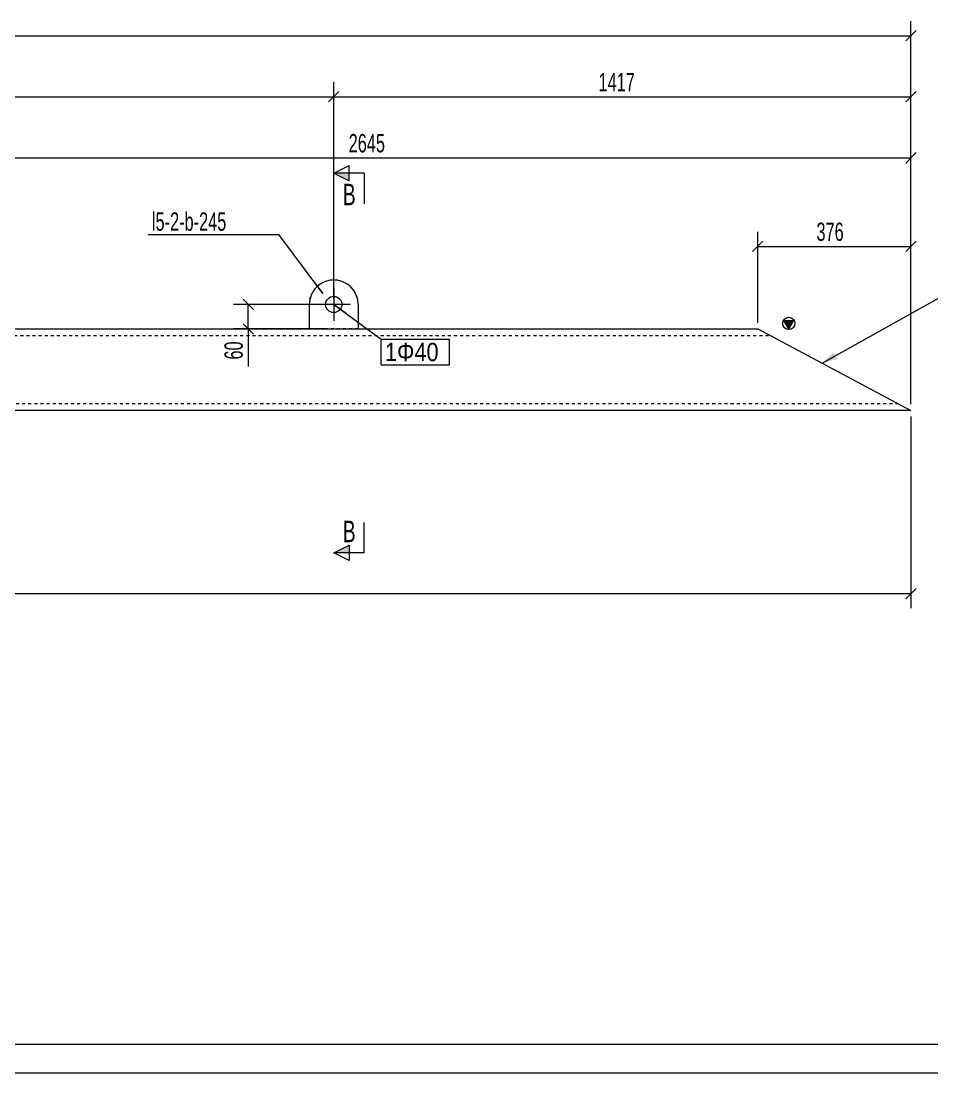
# Model space of a CAD drawing. Header units: millimetres. Extents: x 2 to 599, y 5 to 425.
# Drawn here: x 338.8 to 487.9, y 5 to 177.2 of the extents above; entities that cross this region are included whole.
import ezdxf

# ---------------------------------------------------------------- set-up
doc = ezdxf.new("R2010")
doc.units = ezdxf.units.MM
doc.linetypes.add('XKITLINE00', pattern=[0])
doc.linetypes.add('XKITLINE04', pattern=[3, 0.5, -0.5, 0.5, -0.5, 0.5, -0.5])
for name, color, linetype, lineweight in [('$TD_AUDIT_GENERATED_(2464)', 2, 'Continuous', 0), ('Bolt', 7, 'Continuous', 0), ('BoltMark', 3, 'Continuous', 0), ('DrawingSheet', 5, 'Continuous', 0), ('OtherObjectType', 1, 'Continuous', 0), ('Part', 2, 'Continuous', 0), ('PartMark', 3, 'Continuous', 0), ('Section', 6, 'Continuous', 0), ('Z-DIMENSIONS', 1, 'Continuous', 0)]:
    doc.layers.add(name, color=color, linetype=linetype, lineweight=lineweight)
doc.styles.add('$TD_AUDIT_GENERATED_(24B)', font='ARIAL.TTF')
doc.styles.add('romsim', font='ARIAL.TTF')

# ---------------------------------------------------------------- blocks, each defined once
blk = doc.blocks.new('*A1')
at = {"layer": 'Bolt', "color": 2, "linetype": 'XKITLINE00', "lineweight": 0}
for p, q in [((389.95, 133.47), (389.95, 128.14)), ((392.62, 130.81), (387.28, 130.81))]:
    blk.add_line(p, q, dxfattribs=at)
blk.add_circle((389.95, 130.81), 1.33, dxfattribs=at)
blk = doc.blocks.new('*A6')
at = {"layer": 'Part'}
blk.add_hatch(color=4, dxfattribs=at).paths.add_polyline_path([(463.64, 128.21), (465.24, 128.21), (464.44, 126.81)], flags=17)
at = {"layer": 'Part', "color": 4, "linetype": 'XKITLINE00', "lineweight": 0}
for p, q in [((464.44, 126.81), (463.64, 128.21)), ((463.64, 128.21), (465.24, 128.21)), ((465.24, 128.21), (464.44, 126.81)), ((106.47, 126.81), (459.36, 126.81)), ((459.36, 126.81), (484.44, 113.47)), ((484.44, 113.47), (133.44, 113.47))]:
    blk.add_line(p, q, dxfattribs=at)
at = {"layer": 'Part', "color": 7, "linetype": 'XKITLINE04', "lineweight": 0}
for p, q in [((108.63, 125.74), (461.37, 125.74)), ((482.43, 114.54), (131.28, 114.54))]:
    blk.add_line(p, q, dxfattribs=at)
at = {"layer": 'Part', "color": 4, "linetype": 'XKITLINE00', "lineweight": 0}
blk.add_circle((464.44, 127.71), 1, dxfattribs=at)
blk = doc.blocks.new('*A7')
at = {"layer": 'Part', "color": 4, "linetype": 'XKITLINE00', "lineweight": 0}
for p, q in [((386.03, 131.59), (385.95, 130.81)), ((386.25, 132.34), (386.03, 131.59)), ((393.87, 131.59), (393.64, 132.34)), ((393.95, 130.81), (393.87, 131.59)), ((385.95, 130.81), (385.95, 126.81)), ((393.95, 130.81), (393.95, 126.81))]:
    blk.add_line(p, q, dxfattribs=at)
at = {"layer": 'Part', "color": 7, "linetype": 'XKITLINE04', "lineweight": 0}
for p, q in [((386.03, 131.59), (386.25, 132.34)), ((393.64, 132.34), (393.87, 131.59)), ((393.95, 126.81), (385.95, 126.81))]:
    blk.add_line(p, q, dxfattribs=at)
at = {"layer": 'Part', "color": 4, "linetype": 'XKITLINE00', "lineweight": 0}
blk.add_arc((389.95, 130.81), 4, 22.5, 157.5, dxfattribs=at)
at = {"layer": 'Part', "color": 7, "linetype": 'XKITLINE04', "lineweight": 0}
blk.add_arc((389.95, 130.81), 4, 22.5, 157.5, dxfattribs=at)
blk = doc.blocks.new('*A47')
at = {"layer": 'DrawingSheet', "color": 5, "linetype": 'XKITLINE00', "lineweight": 0}
blk.add_line((5, 5), (599, 5), dxfattribs=at)
blk = doc.blocks.new('*A49')
at = {"layer": 'OtherObjectType', "color": 7, "linetype": 'XKITLINE00', "lineweight": 0}
for p, q in [((594.03, 9.65), (18, 9.65)), ((5, 5), (599, 5))]:
    blk.add_line(p, q, dxfattribs=at)
blk = doc.blocks.new('*A51')
at = {"layer": 'OtherObjectType', "color": 7, "linetype": 'XKITLINE00', "lineweight": 0}
for p, q in [((594.03, 9.65), (18, 9.65)), ((5, 5), (599, 5))]:
    blk.add_line(p, q, dxfattribs=at)
blk = doc.blocks.new('*A52')
at = {"layer": 'Z-DIMENSIONS', "color": 3, "linetype": 'XKITLINE00', "lineweight": 0}
for p, q in [((200.96, 131.81), (200.96, 167.21)), ((389.95, 131.81), (389.95, 167.21)), ((201.81, 165.66), (200.12, 163.96)), ((390.8, 165.66), (389.1, 163.96)), ((200.96, 164.81), (389.95, 164.81))]:
    blk.add_line(p, q, dxfattribs=at)
at = {"layer": 'Z-DIMENSIONS', "color": 7}
for p in [(200.96, 164.81), (389.95, 164.81)]:
    blk.add_point(p, dxfattribs=at)
at = {"layer": 'Z-DIMENSIONS', "color": 7, "style": 'romsim', "width": 0.6375}
blk.add_text('2835', height=3, dxfattribs=at).set_placement((291.56, 165.71))
blk = doc.blocks.new('*A53')
at = {"layer": 'Z-DIMENSIONS', "color": 3, "linetype": 'XKITLINE00', "lineweight": 0}
for p, q in [((389.95, 131.81), (389.95, 167.21)), ((484.44, 114.48), (484.44, 167.21)), ((390.8, 165.66), (389.1, 163.96)), ((485.29, 165.66), (483.59, 163.96)), ((389.95, 164.81), (484.44, 164.81))]:
    blk.add_line(p, q, dxfattribs=at)
at = {"layer": 'Z-DIMENSIONS', "color": 7}
for p in [(389.95, 164.81), (484.44, 164.81)]:
    blk.add_point(p, dxfattribs=at)
at = {"layer": 'Z-DIMENSIONS', "color": 7, "style": 'romsim', "width": 0.6375}
blk.add_text('1417', height=3, dxfattribs=at).set_placement((433.3, 165.71))
blk = doc.blocks.new('*A57')
at = {"layer": 'Z-DIMENSIONS', "color": 3, "linetype": 'XKITLINE00', "lineweight": 0}
for p, q in [((308.13, 125.08), (308.13, 157.21)), ((484.44, 114.48), (484.44, 157.21)), ((308.97, 155.66), (307.28, 153.96)), ((485.29, 155.66), (483.59, 153.96)), ((308.13, 154.81), (484.44, 154.81))]:
    blk.add_line(p, q, dxfattribs=at)
at = {"layer": 'Z-DIMENSIONS', "color": 7, "linetype": 'XKITLINE00', "lineweight": 0}
for p, q in [((308.13, 149.81), (306.38, 151.56)), ((308.13, 149.81), (309.88, 151.56)), ((308.13, 148.06), (308.13, 151.56)), ((308.13, 148.93), (306.38, 150.68)), ((308.13, 148.93), (309.88, 150.68)), ((308.13, 148.06), (306.38, 149.81)), ((308.13, 148.06), (309.88, 149.81))]:
    blk.add_line(p, q, dxfattribs=at)
at = {"layer": 'Z-DIMENSIONS', "color": 7}
for p in [(308.13, 154.81), (484.44, 154.81)]:
    blk.add_point(p, dxfattribs=at)
at = {"layer": 'Z-DIMENSIONS', "color": 7, "style": 'romsim', "width": 0.6375}
blk.add_text('2645', height=3, dxfattribs=at).set_placement((392.39, 155.71))
blk = doc.blocks.new('*A58')
at = {"layer": 'Z-DIMENSIONS', "color": 3, "linetype": 'XKITLINE00', "lineweight": 0}
for p, q in [((375.1, 131.66), (376.8, 129.96)), ((388.95, 130.81), (373.55, 130.81)), ((375.95, 126.81), (375.95, 130.81)), ((375.1, 127.66), (376.8, 125.96)), ((388.95, 126.81), (373.55, 126.81)), ((375.95, 126.81), (375.95, 120.66)), ((375.95, 126.81), (375.95, 120.66))]:
    blk.add_line(p, q, dxfattribs=at)
at = {"layer": 'Z-DIMENSIONS', "color": 7}
for p in [(375.95, 130.81), (375.95, 126.81)]:
    blk.add_point(p, dxfattribs=at)
at = {"layer": 'Z-DIMENSIONS', "color": 7, "style": 'romsim', "width": 0.6375}
blk.add_text('60', height=3, rotation=90.0002, dxfattribs=at).set_placement((375.05, 121.79))
blk = doc.blocks.new('*A60')
at = {"layer": 'Z-DIMENSIONS', "color": 3, "linetype": 'XKITLINE00', "lineweight": 0}
for p, q in [((459.36, 127.81), (459.36, 142.71)), ((484.44, 114.48), (484.44, 142.71)), ((460.21, 141.16), (458.51, 139.46)), ((459.36, 140.31), (484.44, 140.31)), ((485.29, 141.16), (483.59, 139.46))]:
    blk.add_line(p, q, dxfattribs=at)
at = {"layer": 'Z-DIMENSIONS', "color": 7}
for p in [(459.36, 140.31), (484.44, 140.31)]:
    blk.add_point(p, dxfattribs=at)
at = {"layer": 'Z-DIMENSIONS', "color": 7, "style": 'romsim', "width": 0.6375}
blk.add_text('376', height=3, dxfattribs=at).set_placement((468.98, 141.21))
blk = doc.blocks.new('*A64')
at = {"layer": '$TD_AUDIT_GENERATED_(2464)'}
for points in [[(505, 143.49), (502.14, 142.78), (502.14, 144.2)], [(469.91, 121.2), (471.79, 122.96), (472.4, 121.87)]]:
    blk.add_hatch(color=3, dxfattribs=at).paths.add_polyline_path(points, flags=17)
at = {"layer": '$TD_AUDIT_GENERATED_(2464)', "color": 3, "linetype": 'XKITLINE00', "lineweight": 0}
for p, q in [((502.14, 139.2), (502.14, 144.2)), ((502.14, 144.2), (505, 143.49)), ((502.14, 142.78), (505, 143.49)), ((505.71, 139.2), (508.57, 142.78)), ((505.71, 139.2), (505.71, 142.78)), ((509.64, 139.2), (513.21, 142.78)), ((469.91, 121.2), (502.14, 139.2)), ((502.14, 139.2), (509.64, 139.2)), ((505.35, 139.2), (505.35, 137.42)), ((508.93, 137.42), (508.93, 139.2)), ((509.64, 139.2), (513.21, 135.63)), ((505.35, 137.42), (508.93, 137.42))]:
    blk.add_line(p, q, dxfattribs=at)
for start, end in [(90, 270), (270, 90)]:
    blk.add_arc((502.14, 139.2), 1.25, start, end, dxfattribs=at)
at = {"layer": '$TD_AUDIT_GENERATED_(2464)', "color": 3, "style": '$TD_AUDIT_GENERATED_(24B)', "width": 0.85}
blk.add_text('CJP.TYP', height=2.5, dxfattribs=at).set_placement((512.64, 138.45))
blk = doc.blocks.new('*A75')
at = {"layer": 'BoltMark', "color": 7, "linetype": 'XKITLINE00', "lineweight": 0}
for p, q in [((389.95, 130.81), (397.73, 125.13)), ((391.97, 129.33), (389.95, 130.81)), ((397.73, 125.13), (408.92, 125.13)), ((397.73, 120.93), (397.73, 125.13)), ((408.92, 120.93), (408.92, 125.13)), ((397.73, 120.93), (408.92, 120.93))]:
    blk.add_line(p, q, dxfattribs=at)
at = {"layer": 'BoltMark', "color": 2, "style": '$TD_AUDIT_GENERATED_(24B)', "width": 0.85}
blk.add_text('1Φ40', height=3, dxfattribs=at).set_placement((398.33, 121.53))
blk = doc.blocks.new('*A76')
at = {"layer": 'PartMark', "color": 7, "linetype": 'XKITLINE00', "lineweight": 0}
for p, q in [((359.58, 142.28), (380.94, 142.28)), ((388.14, 132.62), (380.94, 142.28)), ((386.64, 134.62), (388.14, 132.62))]:
    blk.add_line(p, q, dxfattribs=at)
at = {"layer": 'PartMark', "color": 7, "style": 'romsim', "width": 0.6375}
blk.add_text('l5-2-b-245', height=3, dxfattribs=at).set_placement((360.18, 142.88))
blk = doc.blocks.new('*A79')
at = {"layer": 'Section'}
for points in [[(392.45, 151.06), (389.95, 152.31), (392.45, 152.31)], [(392.45, 90.14), (389.95, 90.14), (392.45, 91.39)]]:
    blk.add_hatch(color=6, dxfattribs=at).paths.add_polyline_path(points, flags=17)
at = {"layer": 'Section', "color": 6, "linetype": 'XKITLINE00', "lineweight": 0}
for p, q in [((389.95, 152.31), (392.45, 153.56)), ((392.45, 151.06), (392.45, 153.56)), ((389.95, 152.31), (392.45, 151.06)), ((394.95, 152.31), (389.95, 152.31)), ((394.95, 152.31), (394.95, 147.31)), ((394.95, 90.14), (394.95, 95.14)), ((389.95, 90.14), (392.45, 91.39)), ((392.45, 91.39), (392.45, 88.89)), ((392.45, 88.89), (389.95, 90.14)), ((394.95, 90.14), (389.95, 90.14))]:
    blk.add_line(p, q, dxfattribs=at)
at = {"layer": 'Section', "color": 6, "style": 'romsim', "width": 0.6375}
for p in [(391.45, 147.06), (391.45, 91.89)]:
    blk.add_text('B', height=3.5, dxfattribs=at).set_placement(p)
blk = doc.blocks.new('*A84')
at = {"layer": 'Z-DIMENSIONS', "color": 3, "linetype": 'XKITLINE00', "lineweight": 0}
for p, q in [((485.29, 175.66), (483.59, 173.96)), ((484.44, 114.48), (484.44, 177.21)), ((106.47, 174.81), (484.44, 174.81))]:
    blk.add_line(p, q, dxfattribs=at)
at = {"layer": 'Z-DIMENSIONS', "color": 7}
blk.add_point((484.44, 174.81), dxfattribs=at)
blk = doc.blocks.new('*A85')
at = {"layer": 'Z-DIMENSIONS', "color": 3, "linetype": 'XKITLINE00', "lineweight": 0}
for p, q in [((484.44, 112.48), (484.44, 81.07)), ((106.47, 83.47), (484.44, 83.47)), ((485.29, 84.32), (483.59, 82.63))]:
    blk.add_line(p, q, dxfattribs=at)
at = {"layer": 'Z-DIMENSIONS', "color": 7}
blk.add_point((484.44, 83.47), dxfattribs=at)

msp = doc.modelspace()

# ---------------------------------------------------------------- block references
at = {"lineweight": 0}
for name in ['*A47', '*A49', '*A51', '*A84', '*A52', '*A53', '*A79', '*A60', '*A64', '*A7', '*A1', '*A58', '*A85']:
    msp.add_blockref(name, (0, 0), dxfattribs=at)
at = {"layer": 'BoltMark', "lineweight": 0}
msp.add_blockref('*A75', (0, 0), dxfattribs=at)
at = {"layer": 'Part', "lineweight": 0}
msp.add_blockref('*A6', (0, 0), dxfattribs=at)
at = {"layer": 'PartMark', "lineweight": 0}
msp.add_blockref('*A76', (0, 0), dxfattribs=at)
at = {"layer": 'Z-DIMENSIONS', "lineweight": 0}
msp.add_blockref('*A57', (0, 0), dxfattribs=at)

doc.saveas('drawing.dxf')
